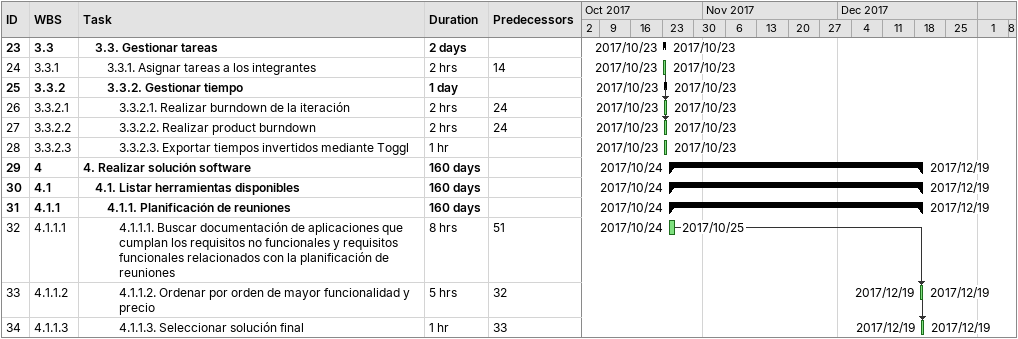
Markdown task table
| ID | WBS | Task | Duration | Start | Finish | Predecessors |
|---|---|---|---|---|---|---|
| 23 | 3.3 | **3.3. Gestionar tareas** | 2d | 2017-10-23 | 2017-10-23 |  |
| 24 | 3.3.1 | 3.3.1. Asignar tareas a los integrantes | 2h | 2017-10-23 | 2017-10-23 | 14 |
| 25 | 3.3.2 | **3.3.2. Gestionar tiempo** | 1d | 2017-10-23 | 2017-10-23 |  |
| 26 | 3.3.2.1 | 3.3.2.1. Realizar burndown de la iteración | 2h | 2017-10-23 | 2017-10-23 | 24 |
| 27 | 3.3.2.2 | 3.3.2.2. Realizar product burndown | 2h | 2017-10-23 | 2017-10-23 | 24 |
| 28 | 3.3.2.3 | 3.3.2.3. Exportar tiempos invertidos mediante Toggl | 1h | 2017-10-23 | 2017-10-23 |  |
| 29 | 4 | **4. Realizar solución software** | 160d | 2017-10-24 | 2017-12-19 |  |
| 30 | 4.1 | **4.1. Listar herramientas disponibles** | 160d | 2017-10-24 | 2017-12-19 |  |
| 31 | 4.1.1 | **4.1.1. Planificación de reuniones** | 160d | 2017-10-24 | 2017-12-19 |  |
| 32 | 4.1.1.1 | 4.1.1.1. Buscar documentación de aplicaciones que cumplan los requisitos no funcionales y requisitos funcionales relacionados con la planificación de reuniones | 8h | 2017-10-24 | 2017-10-25 | 51 |
| 33 | 4.1.1.2 | 4.1.1.2. Ordenar por orden de mayor funcionalidad y precio | 5h | 2017-12-19 | 2017-12-19 | 32 |
| 34 | 4.1.1.3 | 4.1.1.3. Seleccionar solución final | 1h | 2017-12-19 | 2017-12-19 | 33 |
